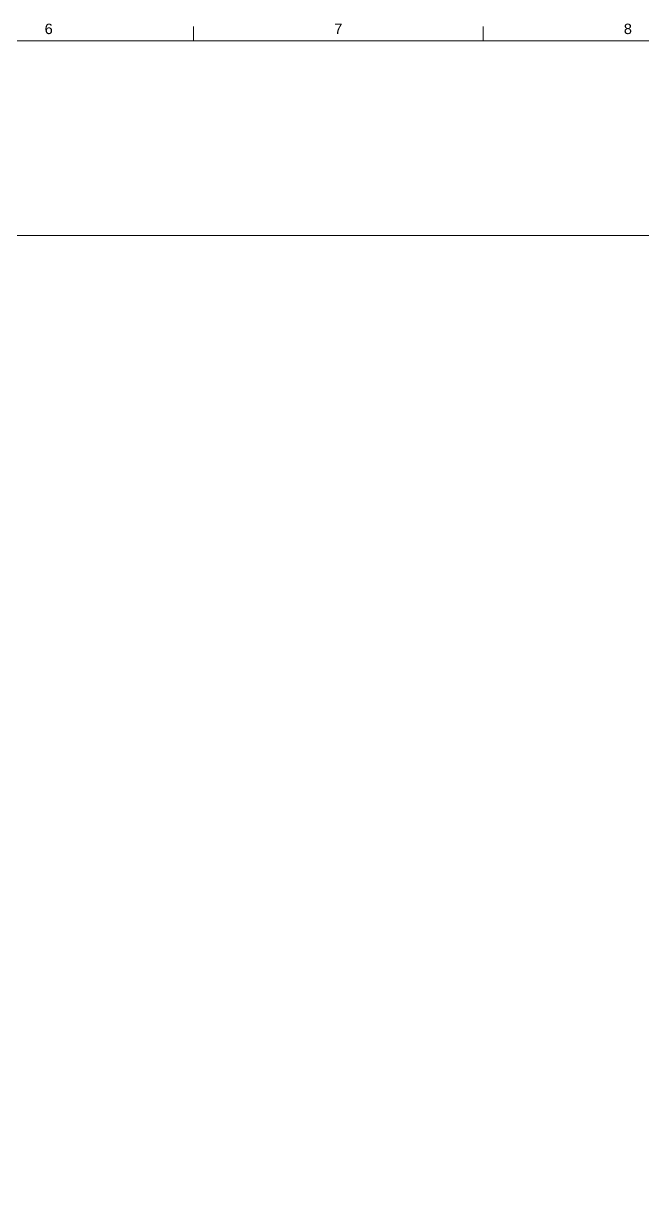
# Paper-space layout 'A725' of a CAD drawing. Header units: centimetres, sheet in millimetres. Extents: x 13 to 579, y 10 to 416.
# Drawn here: x 292.6 to 399.4, y 212.2 to 415.1 of the extents above; entities that cross this region are included whole.
import ezdxf
from ezdxf.enums import TextEntityAlignment as Align

# ---------------------------------------------------------------- set-up
doc = ezdxf.new("R2010")
doc.units = ezdxf.units.CM
for name, color, linetype, lineweight in [('G-ANNO-NPLT', 2, 'Continuous', 18), ('G-ANNO-TEXT', 3, 'Continuous', 18), ('G-ANNO-TTLB', 3, 'Continuous', 18)]:
    doc.layers.add(name, color=color, linetype=linetype, lineweight=lineweight)
doc.styles.add('ARIAL', font='arial.ttf')

psp = doc.layouts.new('A725')

# ---------------------------------------------------------------- linework, layer by layer
at = {"layer": 'G-ANNO-NPLT'}
psp.add_lwpolyline([(46.13, 378.44), (508.22, 378.44), (508.22, 35.27), (46.13, 35.27)], close=True, dxfattribs=at)
at = {"layer": 'G-ANNO-TTLB'}
psp.add_line((573.33, 412.08), (15.92, 412.08), dxfattribs=at)
at = {"layer": 'G-ANNO-TTLB', "const_width": 0.18, "flags": 128}
for points in [[(321.92, 414.58), (321.92, 412.08)], [(371.92, 414.58), (371.92, 412.08)]]:
    psp.add_lwpolyline(points, dxfattribs=at)

# ---------------------------------------------------------------- texts
at = {"layer": 'G-ANNO-TEXT', "style": 'ARIAL'}
for s, p in [('6', (296.92, 414.15)), ('7', (346.92, 414.15)), ('8', (396.92, 414.15))]:
    psp.add_text(s, height=1.8, dxfattribs=at).set_placement(p, align=Align.MIDDLE_CENTER)

doc.saveas('drawing.dxf')
